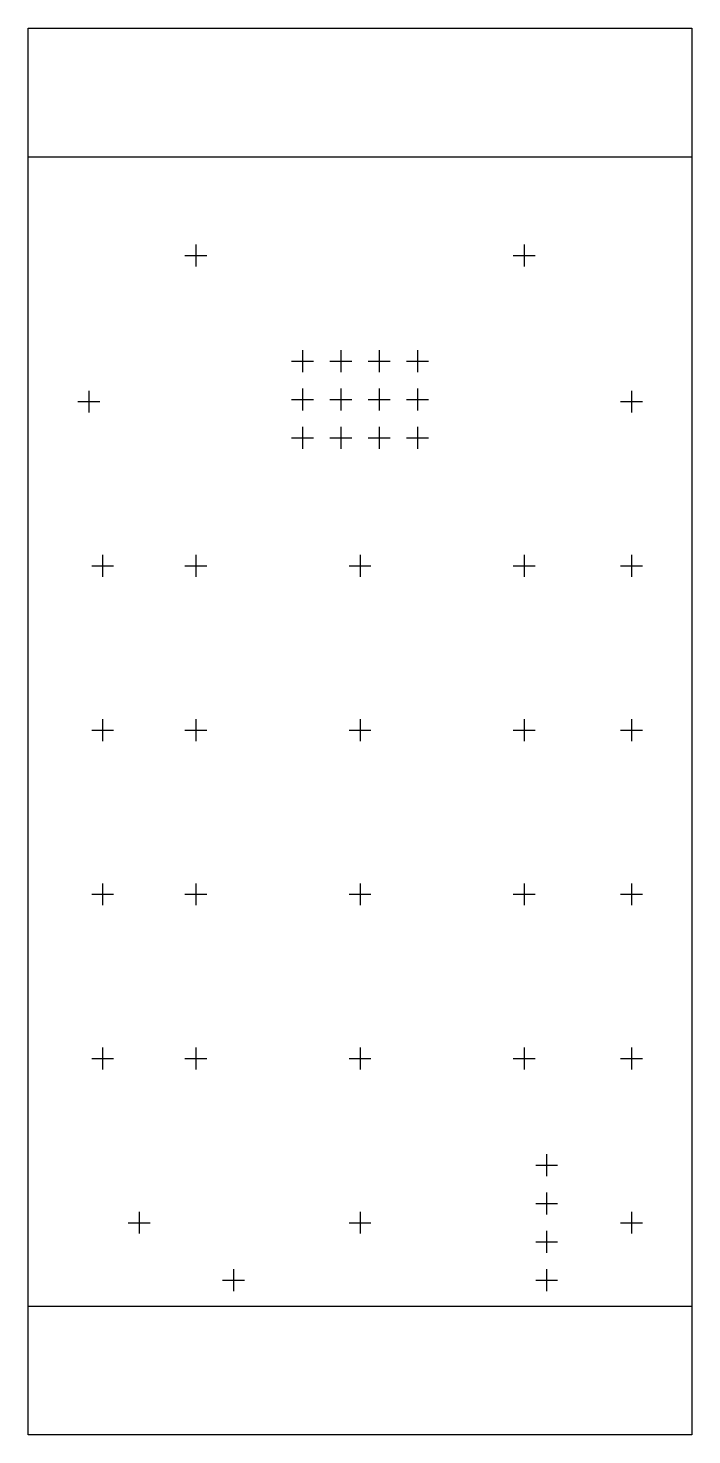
# Model space of a CAD drawing. Extents: x 0 to 61, y 0 to 129.
import ezdxf

# ---------------------------------------------------------------- set-up
doc = ezdxf.new("R2010")
doc.units = 0
doc.layers.add('LAYER1', color=7, linetype='CONTINUOUS')

msp = doc.modelspace()

# ---------------------------------------------------------------- linework, layer by layer
at = {"layer": 'LAYER1', "color": 18}
for p, q in [((0, 128.5), (60.6, 128.5)), ((0, 0), (0, 128.5)), ((60.6, 128.5), (60.6, 0)), ((0, 116.75), (60.6, 116.75)), ((0, 11.75), (60.6, 11.75)), ((60.6, 0), (0, 0))]:
    msp.add_line(p, q, dxfattribs=at)
at = {"layer": 'LAYER1', "color": 7}
for points in [[(15.3, 108.74, 0), (15.3, 106.74, 0), (15.3, 106.74, 0), (15.3, 106.74, 0)], [(45.3, 108.74, 0), (45.3, 106.74, 0), (45.3, 106.74, 0), (45.3, 106.74, 0)], [(14.3, 107.74, 0), (16.3, 107.74, 0), (16.3, 107.74, 0), (16.3, 107.74, 0)], [(44.3, 107.74, 0), (46.3, 107.74, 0), (46.3, 107.74, 0), (46.3, 107.74, 0)], [(25.05, 99.08, 0), (25.05, 97.08, 0), (25.05, 97.08, 0), (25.05, 97.08, 0)], [(28.55, 99.08, 0), (28.55, 97.08, 0), (28.55, 97.08, 0), (28.55, 97.08, 0)], [(32.05, 99.08, 0), (32.05, 97.08, 0), (32.05, 97.08, 0), (32.05, 97.08, 0)], [(35.55, 99.08, 0), (35.55, 97.08, 0), (35.55, 97.08, 0), (35.55, 97.08, 0)], [(24.05, 98.08, 0), (26.05, 98.08, 0), (26.05, 98.08, 0), (26.05, 98.08, 0)], [(27.55, 98.08, 0), (29.55, 98.08, 0), (29.55, 98.08, 0), (29.55, 98.08, 0)], [(31.05, 98.08, 0), (33.05, 98.08, 0), (33.05, 98.08, 0), (33.05, 98.08, 0)], [(34.55, 98.08, 0), (36.55, 98.08, 0), (36.55, 98.08, 0), (36.55, 98.08, 0)], [(5.55, 95.38, 0), (5.55, 93.38, 0), (5.55, 93.38, 0), (5.55, 93.38, 0)], [(25.05, 95.58, 0), (25.05, 93.58, 0), (25.05, 93.58, 0), (25.05, 93.58, 0)], [(28.55, 95.58, 0), (28.55, 93.58, 0), (28.55, 93.58, 0), (28.55, 93.58, 0)], [(32.05, 95.58, 0), (32.05, 93.58, 0), (32.05, 93.58, 0), (32.05, 93.58, 0)], [(35.55, 95.58, 0), (35.55, 93.58, 0), (35.55, 93.58, 0), (35.55, 93.58, 0)], [(55.1, 95.38, 0), (55.1, 93.38, 0), (55.1, 93.38, 0), (55.1, 93.38, 0)], [(4.55, 94.38, 0), (6.55, 94.38, 0), (6.55, 94.38, 0), (6.55, 94.38, 0)], [(24.05, 94.58, 0), (26.05, 94.58, 0), (26.05, 94.58, 0), (26.05, 94.58, 0)], [(27.55, 94.58, 0), (29.55, 94.58, 0), (29.55, 94.58, 0), (29.55, 94.58, 0)], [(31.05, 94.58, 0), (33.05, 94.58, 0), (33.05, 94.58, 0), (33.05, 94.58, 0)], [(34.55, 94.58, 0), (36.55, 94.58, 0), (36.55, 94.58, 0), (36.55, 94.58, 0)], [(54.1, 94.38, 0), (56.1, 94.38, 0), (56.1, 94.38, 0), (56.1, 94.38, 0)], [(25.05, 92.08, 0), (25.05, 90.08, 0), (25.05, 90.08, 0), (25.05, 90.08, 0)], [(28.55, 92.08, 0), (28.55, 90.08, 0), (28.55, 90.08, 0), (28.55, 90.08, 0)], [(32.05, 92.08, 0), (32.05, 90.08, 0), (32.05, 90.08, 0), (32.05, 90.08, 0)], [(35.55, 92.08, 0), (35.55, 90.08, 0), (35.55, 90.08, 0), (35.55, 90.08, 0)], [(24.05, 91.08, 0), (26.05, 91.08, 0), (26.05, 91.08, 0), (26.05, 91.08, 0)], [(27.55, 91.08, 0), (29.55, 91.08, 0), (29.55, 91.08, 0), (29.55, 91.08, 0)], [(31.05, 91.08, 0), (33.05, 91.08, 0), (33.05, 91.08, 0), (33.05, 91.08, 0)], [(34.55, 91.08, 0), (36.55, 91.08, 0), (36.55, 91.08, 0), (36.55, 91.08, 0)], [(6.8, 80.38, 0), (6.8, 78.38, 0), (6.8, 78.38, 0), (6.8, 78.38, 0)], [(15.3, 80.38, 0), (15.3, 78.38, 0), (15.3, 78.38, 0), (15.3, 78.38, 0)], [(30.3, 80.38, 0), (30.3, 78.38, 0), (30.3, 78.38, 0), (30.3, 78.38, 0)], [(45.3, 80.38, 0), (45.3, 78.38, 0), (45.3, 78.38, 0), (45.3, 78.38, 0)], [(55.1, 80.38, 0), (55.1, 78.38, 0), (55.1, 78.38, 0), (55.1, 78.38, 0)], [(5.8, 79.38, 0), (7.8, 79.38, 0), (7.8, 79.38, 0), (7.8, 79.38, 0)], [(14.3, 79.38, 0), (16.3, 79.38, 0), (16.3, 79.38, 0), (16.3, 79.38, 0)], [(29.3, 79.38, 0), (31.3, 79.38, 0), (31.3, 79.38, 0), (31.3, 79.38, 0)], [(44.3, 79.38, 0), (46.3, 79.38, 0), (46.3, 79.38, 0), (46.3, 79.38, 0)], [(54.1, 79.38, 0), (56.1, 79.38, 0), (56.1, 79.38, 0), (56.1, 79.38, 0)], [(5.8, 64.38, 0), (7.8, 64.38, 0), (7.8, 64.38, 0), (7.8, 64.38, 0)], [(6.8, 65.38, 0), (6.8, 63.38, 0), (6.8, 63.38, 0), (6.8, 63.38, 0)], [(14.3, 64.38, 0), (16.3, 64.38, 0), (16.3, 64.38, 0), (16.3, 64.38, 0)], [(15.3, 65.38, 0), (15.3, 63.38, 0), (15.3, 63.38, 0), (15.3, 63.38, 0)], [(29.3, 64.38, 0), (31.3, 64.38, 0), (31.3, 64.38, 0), (31.3, 64.38, 0)], [(30.3, 65.38, 0), (30.3, 63.38, 0), (30.3, 63.38, 0), (30.3, 63.38, 0)], [(44.3, 64.38, 0), (46.3, 64.38, 0), (46.3, 64.38, 0), (46.3, 64.38, 0)], [(45.3, 65.38, 0), (45.3, 63.38, 0), (45.3, 63.38, 0), (45.3, 63.38, 0)], [(54.1, 64.38, 0), (56.1, 64.38, 0), (56.1, 64.38, 0), (56.1, 64.38, 0)], [(55.1, 65.38, 0), (55.1, 63.38, 0), (55.1, 63.38, 0), (55.1, 63.38, 0)], [(6.8, 50.38, 0), (6.8, 48.38, 0), (6.8, 48.38, 0), (6.8, 48.38, 0)], [(15.3, 50.38, 0), (15.3, 48.38, 0), (15.3, 48.38, 0), (15.3, 48.38, 0)], [(30.3, 50.38, 0), (30.3, 48.38, 0), (30.3, 48.38, 0), (30.3, 48.38, 0)], [(45.3, 50.38, 0), (45.3, 48.38, 0), (45.3, 48.38, 0), (45.3, 48.38, 0)], [(55.1, 50.38, 0), (55.1, 48.38, 0), (55.1, 48.38, 0), (55.1, 48.38, 0)], [(5.8, 49.38, 0), (7.8, 49.38, 0), (7.8, 49.38, 0), (7.8, 49.38, 0)], [(14.3, 49.38, 0), (16.3, 49.38, 0), (16.3, 49.38, 0), (16.3, 49.38, 0)], [(29.3, 49.38, 0), (31.3, 49.38, 0), (31.3, 49.38, 0), (31.3, 49.38, 0)], [(44.3, 49.38, 0), (46.3, 49.38, 0), (46.3, 49.38, 0), (46.3, 49.38, 0)], [(54.1, 49.38, 0), (56.1, 49.38, 0), (56.1, 49.38, 0), (56.1, 49.38, 0)], [(6.8, 35.38, 0), (6.8, 33.38, 0), (6.8, 33.38, 0), (6.8, 33.38, 0)], [(15.3, 35.38, 0), (15.3, 33.38, 0), (15.3, 33.38, 0), (15.3, 33.38, 0)], [(30.3, 35.38, 0), (30.3, 33.38, 0), (30.3, 33.38, 0), (30.3, 33.38, 0)], [(45.3, 35.38, 0), (45.3, 33.38, 0), (45.3, 33.38, 0), (45.3, 33.38, 0)], [(55.1, 35.38, 0), (55.1, 33.38, 0), (55.1, 33.38, 0), (55.1, 33.38, 0)], [(5.8, 34.38, 0), (7.8, 34.38, 0), (7.8, 34.38, 0), (7.8, 34.38, 0)], [(14.3, 34.38, 0), (16.3, 34.38, 0), (16.3, 34.38, 0), (16.3, 34.38, 0)], [(29.3, 34.38, 0), (31.3, 34.38, 0), (31.3, 34.38, 0), (31.3, 34.38, 0)], [(44.3, 34.38, 0), (46.3, 34.38, 0), (46.3, 34.38, 0), (46.3, 34.38, 0)], [(54.1, 34.38, 0), (56.1, 34.38, 0), (56.1, 34.38, 0), (56.1, 34.38, 0)], [(46.34, 24.63, 0), (48.34, 24.63, 0), (48.34, 24.63, 0), (48.34, 24.63, 0)], [(47.34, 25.63, 0), (47.34, 23.63, 0), (47.34, 23.63, 0), (47.34, 23.63, 0)], [(47.34, 22.13, 0), (47.34, 20.13, 0), (47.34, 20.13, 0), (47.34, 20.13, 0)], [(46.34, 21.13, 0), (48.34, 21.13, 0), (48.34, 21.13, 0), (48.34, 21.13, 0)], [(9.14, 19.38, 0), (11.14, 19.38, 0), (11.14, 19.38, 0), (11.14, 19.38, 0)], [(10.14, 20.38, 0), (10.14, 18.38, 0), (10.14, 18.38, 0), (10.14, 18.38, 0)], [(29.3, 19.38, 0), (31.3, 19.38, 0), (31.3, 19.38, 0), (31.3, 19.38, 0)], [(30.3, 20.38, 0), (30.3, 18.38, 0), (30.3, 18.38, 0), (30.3, 18.38, 0)], [(54.1, 19.38, 0), (56.1, 19.38, 0), (56.1, 19.38, 0), (56.1, 19.38, 0)], [(55.1, 20.38, 0), (55.1, 18.38, 0), (55.1, 18.38, 0), (55.1, 18.38, 0)], [(47.34, 18.63, 0), (47.34, 16.63, 0), (47.34, 16.63, 0), (47.34, 16.63, 0)], [(46.34, 17.63, 0), (48.34, 17.63, 0), (48.34, 17.63, 0), (48.34, 17.63, 0)], [(18.74, 15.13, 0), (18.74, 13.13, 0), (18.74, 13.13, 0), (18.74, 13.13, 0)], [(47.34, 15.13, 0), (47.34, 13.13, 0), (47.34, 13.13, 0), (47.34, 13.13, 0)], [(17.74, 14.13, 0), (19.74, 14.13, 0), (19.74, 14.13, 0), (19.74, 14.13, 0)], [(46.34, 14.13, 0), (48.34, 14.13, 0), (48.34, 14.13, 0), (48.34, 14.13, 0)]]:
    msp.add_polyline3d(points, dxfattribs=at)

doc.saveas('drawing.dxf')
